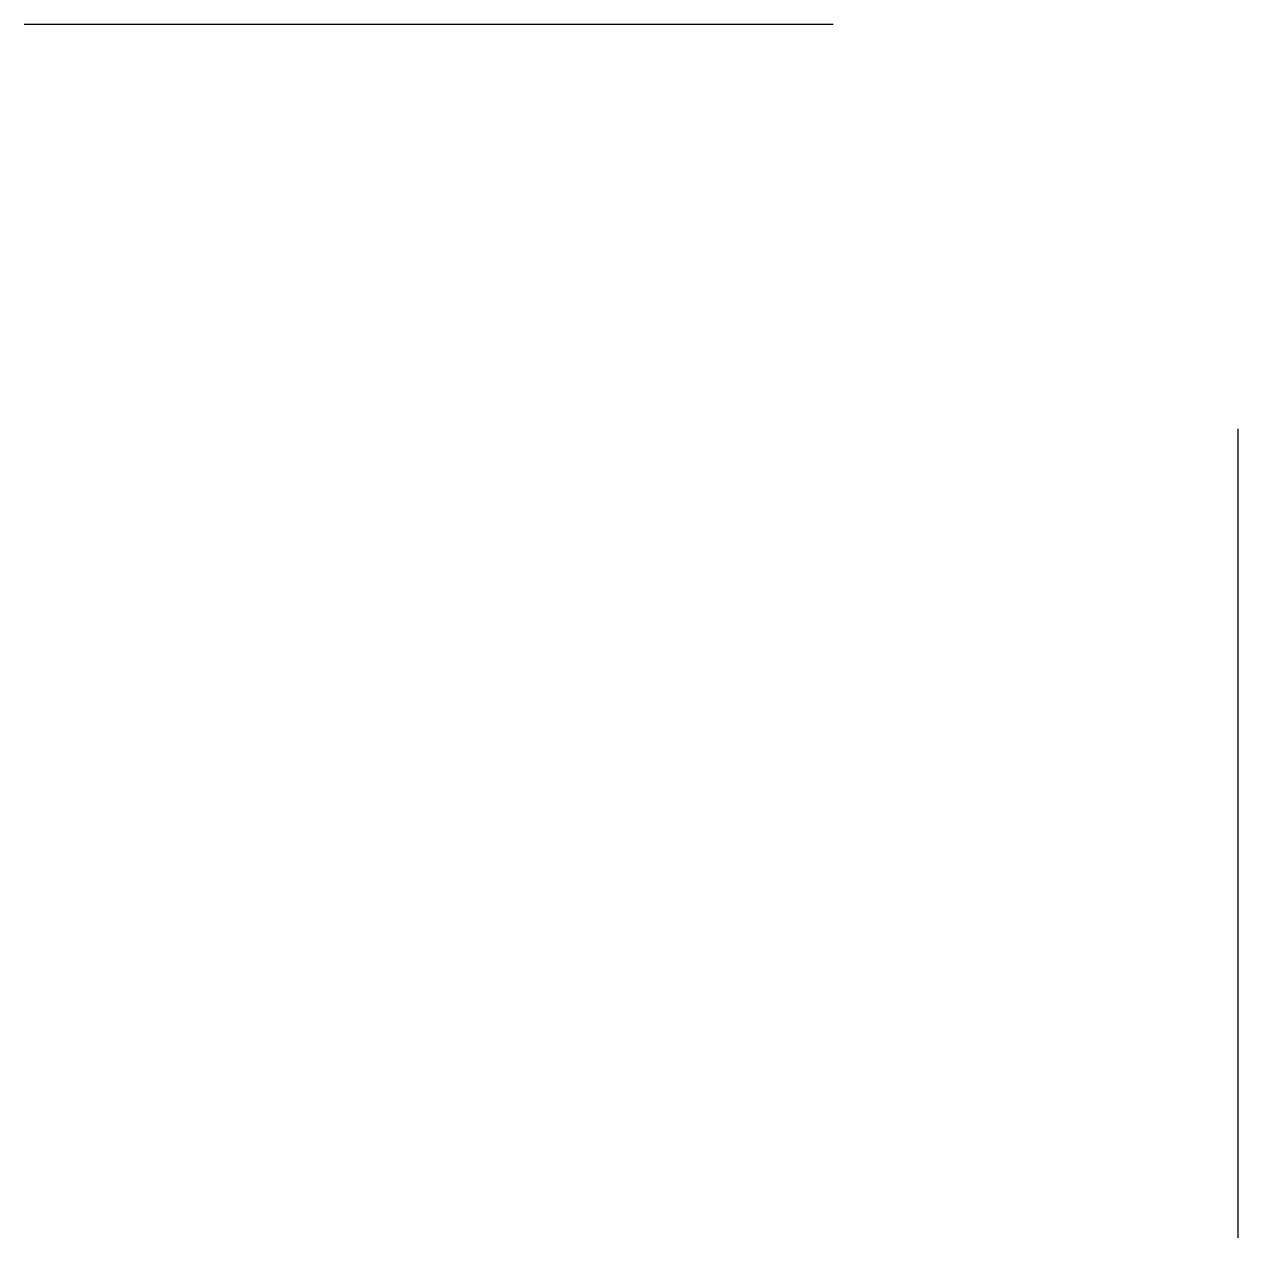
# Model space of a CAD drawing. Extents: x -1154.1296 to -1154.0637, y -683.1828 to -683.1169.
import ezdxf

# ---------------------------------------------------------------- set-up
doc = ezdxf.new("R2010")
doc.units = 0
doc.header["$LTSCALE"] = 96
doc.header["$MEASUREMENT"] = 0
doc.layers.get('0').update_dxf_attribs({"linetype": 'CONTINUOUS'})

msp = doc.modelspace()

# ---------------------------------------------------------------- linework, layer by layer
for p, q in [((-1154.12957, -683.116864), (-1154.085625, -683.116864)), ((-1154.063652, -683.138837), (-1154.063652, -683.182782))]:
    msp.add_line(p, q)

doc.saveas('drawing.dxf')
